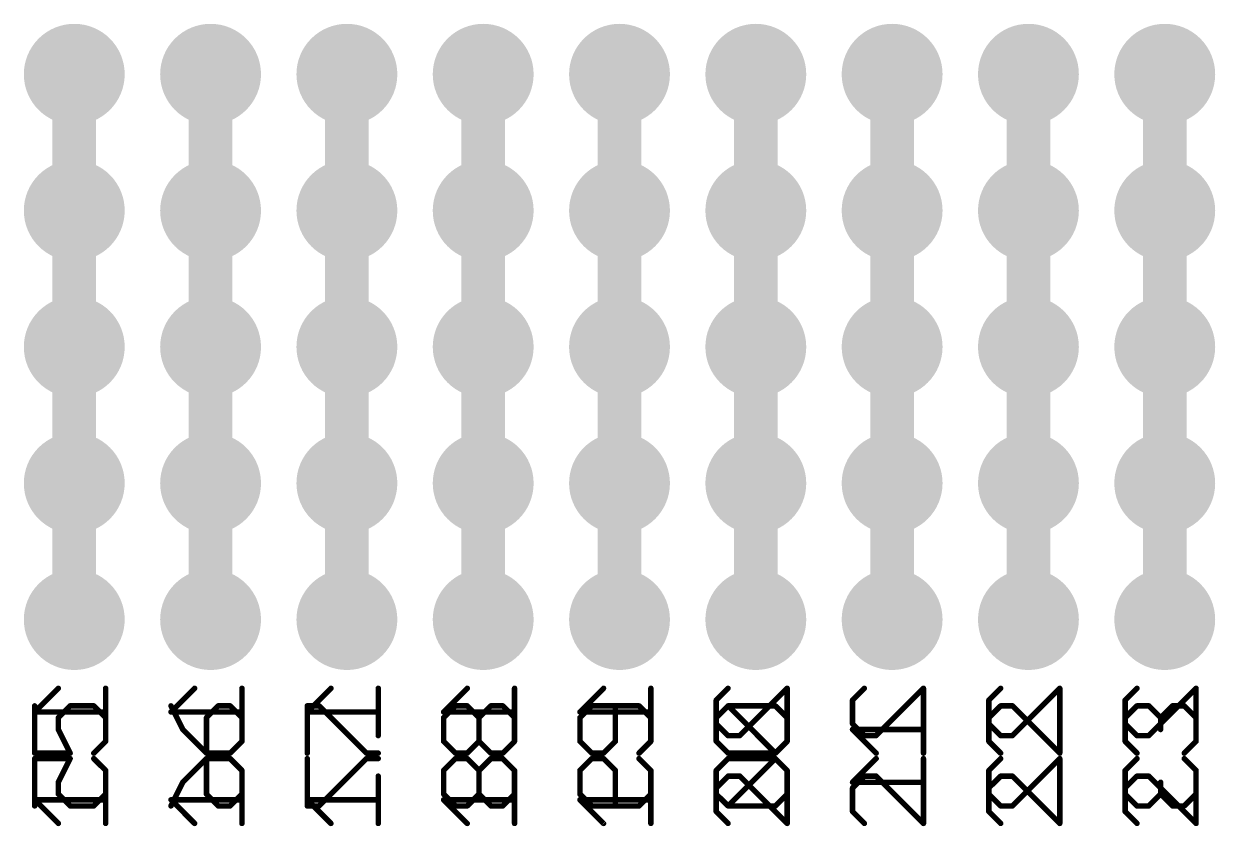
# Model space of a CAD drawing. Header units: inches. Extents: x 2 to 53, y 0 to 38.6.
# Drawn here: x 16.611 to 17.485, y 11.872 to 12.46 of the extents above; entities that cross this region are included whole.
import ezdxf

# ---------------------------------------------------------------- set-up
doc = ezdxf.new("R2010")
doc.units = ezdxf.units.IN
doc.header["$LTSCALE"] = 0.1
doc.header["$MEASUREMENT"] = 0
doc.layers.get('0').update_dxf_attribs({"plot": 0})
for name, color, linetype in [('16', 7, 'Continuous'), ('17', 7, 'Continuous'), ('21', 7, 'Continuous'), ('22', 7, 'Continuous'), ('51', 7, 'Continuous')]:
    doc.layers.add(name, color=color, linetype=linetype)
doc.layers.get('0').off()

# ---------------------------------------------------------------- blocks, each defined once
blk = doc.blocks.new('RECT')
blk.add_solid([(-0.5, -0.5), (0.5, -0.5), (-0.5, 0.5), (0.5, 0.5)])
blk = doc.blocks.new('ROUNDP')
at = {"const_width": 0.5}
blk.add_lwpolyline([(0, -0.25, 1), (0, 0.25, 1), (0, -0.25)], format="xyb", dxfattribs=at)

msp = doc.modelspace()

# ---------------------------------------------------------------- linework, layer by layer
at = {"layer": '16', "const_width": 0.032}
for points in [[(16.64777, 12.32346), (16.64777, 12.42346)], [(16.74777, 12.42346), (16.74777, 12.32346)], [(16.84777, 12.32346), (16.84777, 12.42346)], [(16.94777, 12.42346), (16.94777, 12.32346)], [(17.04777, 12.32346), (17.04777, 12.42346)], [(17.14777, 12.42346), (17.14777, 12.32346)], [(17.24777, 12.32346), (17.24777, 12.42346)], [(17.34777, 12.42346), (17.34777, 12.32346)], [(17.44777, 12.32346), (17.44777, 12.42346)], [(16.64777, 12.22346), (16.64777, 12.32346)], [(16.74777, 12.32346), (16.74777, 12.22346)], [(16.84777, 12.22346), (16.84777, 12.32346)], [(16.94777, 12.32346), (16.94777, 12.22346)], [(17.04777, 12.22346), (17.04777, 12.32346)], [(17.14777, 12.32346), (17.14777, 12.22346)], [(17.24777, 12.22346), (17.24777, 12.32346)], [(17.34777, 12.32346), (17.34777, 12.22346)], [(17.44777, 12.22346), (17.44777, 12.32346)], [(16.64777, 12.12346), (16.64777, 12.22346)], [(16.74777, 12.22346), (16.74777, 12.12346)], [(16.84777, 12.12346), (16.84777, 12.22346)], [(16.94777, 12.22346), (16.94777, 12.12346)], [(17.04777, 12.12346), (17.04777, 12.22346)], [(17.14777, 12.22346), (17.14777, 12.12346)], [(17.24777, 12.12346), (17.24777, 12.22346)], [(17.34777, 12.22346), (17.34777, 12.12346)], [(17.44777, 12.12346), (17.44777, 12.22346)], [(16.64777, 12.02346), (16.64777, 12.12346)], [(16.74777, 12.12346), (16.74777, 12.02346)], [(16.84777, 12.02346), (16.84777, 12.12346)], [(16.94777, 12.12346), (16.94777, 12.02346)], [(17.04777, 12.02346), (17.04777, 12.12346)], [(17.14777, 12.12346), (17.14777, 12.02346)], [(17.24777, 12.02346), (17.24777, 12.12346)], [(17.34777, 12.12346), (17.34777, 12.02346)], [(17.44777, 12.02346), (17.44777, 12.12346)]]:
    msp.add_lwpolyline(points, dxfattribs=at)
at = {"layer": '16', "const_width": 0.016}
for points in [[(16.65577, 12.42346, 1), (16.63977, 12.42346)], [(16.75577, 12.42346, 1), (16.73977, 12.42346)], [(16.85577, 12.42346, 1), (16.83977, 12.42346)], [(16.95577, 12.42346, 1), (16.93977, 12.42346)], [(17.05577, 12.42346, 1), (17.03977, 12.42346)], [(17.15577, 12.42346, 1), (17.13977, 12.42346)], [(17.25577, 12.42346, 1), (17.23977, 12.42346)], [(17.35577, 12.42346, 1), (17.33977, 12.42346)], [(17.45577, 12.42346, 1), (17.43977, 12.42346)], [(16.65577, 12.32346, 1), (16.63977, 12.32346)], [(16.75577, 12.32346, 1), (16.73977, 12.32346)], [(16.85577, 12.32346, 1), (16.83977, 12.32346)], [(16.95577, 12.32346, 1), (16.93977, 12.32346)], [(17.05577, 12.32346, 1), (17.03977, 12.32346)], [(17.15577, 12.32346, 1), (17.13977, 12.32346)], [(17.25577, 12.32346, 1), (17.23977, 12.32346)], [(17.35577, 12.32346, 1), (17.33977, 12.32346)], [(17.45577, 12.32346, 1), (17.43977, 12.32346)], [(16.63977, 12.32346, 1), (16.65577, 12.32346)], [(16.73977, 12.32346, 1), (16.75577, 12.32346)], [(16.83977, 12.32346, 1), (16.85577, 12.32346)], [(16.93977, 12.32346, 1), (16.95577, 12.32346)], [(17.03977, 12.32346, 1), (17.05577, 12.32346)], [(17.13977, 12.32346, 1), (17.15577, 12.32346)], [(17.23977, 12.32346, 1), (17.25577, 12.32346)], [(17.33977, 12.32346, 1), (17.35577, 12.32346)], [(17.43977, 12.32346, 1), (17.45577, 12.32346)], [(16.65577, 12.22346, 1), (16.63977, 12.22346)], [(16.75577, 12.22346, 1), (16.73977, 12.22346)], [(16.85577, 12.22346, 1), (16.83977, 12.22346)], [(16.95577, 12.22346, 1), (16.93977, 12.22346)], [(17.05577, 12.22346, 1), (17.03977, 12.22346)], [(17.15577, 12.22346, 1), (17.13977, 12.22346)], [(17.25577, 12.22346, 1), (17.23977, 12.22346)], [(17.35577, 12.22346, 1), (17.33977, 12.22346)], [(17.45577, 12.22346, 1), (17.43977, 12.22346)], [(16.63977, 12.22346, 1), (16.65577, 12.22346)], [(16.73977, 12.22346, 1), (16.75577, 12.22346)], [(16.83977, 12.22346, 1), (16.85577, 12.22346)], [(16.93977, 12.22346, 1), (16.95577, 12.22346)], [(17.03977, 12.22346, 1), (17.05577, 12.22346)], [(17.13977, 12.22346, 1), (17.15577, 12.22346)], [(17.23977, 12.22346, 1), (17.25577, 12.22346)], [(17.33977, 12.22346, 1), (17.35577, 12.22346)], [(17.43977, 12.22346, 1), (17.45577, 12.22346)], [(16.65577, 12.12346, 1), (16.63977, 12.12346)], [(16.63977, 12.12346, 1), (16.65577, 12.12346)], [(16.75577, 12.12346, 1), (16.73977, 12.12346)], [(16.73977, 12.12346, 1), (16.75577, 12.12346)], [(16.85577, 12.12346, 1), (16.83977, 12.12346)], [(16.83977, 12.12346, 1), (16.85577, 12.12346)], [(16.95577, 12.12346, 1), (16.93977, 12.12346)], [(16.93977, 12.12346, 1), (16.95577, 12.12346)], [(17.05577, 12.12346, 1), (17.03977, 12.12346)], [(17.03977, 12.12346, 1), (17.05577, 12.12346)], [(17.15577, 12.12346, 1), (17.13977, 12.12346)], [(17.13977, 12.12346, 1), (17.15577, 12.12346)], [(17.25577, 12.12346, 1), (17.23977, 12.12346)], [(17.23977, 12.12346, 1), (17.25577, 12.12346)], [(17.35577, 12.12346, 1), (17.33977, 12.12346)], [(17.33977, 12.12346, 1), (17.35577, 12.12346)], [(17.45577, 12.12346, 1), (17.43977, 12.12346)], [(17.43977, 12.12346, 1), (17.45577, 12.12346)], [(16.63977, 12.02346, 1), (16.65577, 12.02346)], [(16.73977, 12.02346, 1), (16.75577, 12.02346)], [(16.83977, 12.02346, 1), (16.85577, 12.02346)], [(16.93977, 12.02346, 1), (16.95577, 12.02346)], [(17.03977, 12.02346, 1), (17.05577, 12.02346)], [(17.13977, 12.02346, 1), (17.15577, 12.02346)], [(17.23977, 12.02346, 1), (17.25577, 12.02346)], [(17.33977, 12.02346, 1), (17.35577, 12.02346)], [(17.43977, 12.02346, 1), (17.45577, 12.02346)]]:
    msp.add_lwpolyline(points, format="xyb", dxfattribs=at)
at = {"layer": '21', "const_width": 0.004}
for points in [[(16.61872, 11.96016), (16.61872, 11.92546)], [(16.63607, 11.95148), (16.64474, 11.96016)], [(16.64474, 11.96016), (16.66209, 11.96016)], [(16.66209, 11.96016), (16.67077, 11.95148)], [(16.71872, 11.96016), (16.7274, 11.94281)], [(16.75342, 11.96016), (16.74474, 11.95148)], [(16.76209, 11.96016), (16.75342, 11.96016)], [(16.77077, 11.95148), (16.76209, 11.96016)], [(16.81872, 11.92546), (16.81872, 11.96016)], [(16.81872, 11.96016), (16.8274, 11.96016)], [(16.8274, 11.96016), (16.86209, 11.92546)], [(16.91872, 11.95148), (16.9274, 11.96016)], [(16.9274, 11.96016), (16.93607, 11.96016)], [(16.93607, 11.96016), (16.94474, 11.95148)], [(16.94474, 11.95148), (16.95342, 11.96016)], [(16.95342, 11.96016), (16.96209, 11.96016)], [(16.96209, 11.96016), (16.97077, 11.95148)], [(17.0274, 11.96016), (17.01872, 11.95148)], [(17.06209, 11.96016), (17.0274, 11.96016)], [(17.04474, 11.93414), (17.04474, 11.96016)], [(17.07077, 11.95148), (17.06209, 11.96016)], [(17.11872, 11.95148), (17.1274, 11.96016)], [(17.1274, 11.96016), (17.16209, 11.96016)], [(17.16209, 11.92546), (17.1274, 11.96016)], [(17.16209, 11.96016), (17.17077, 11.95148)], [(17.27077, 11.92546), (17.27077, 11.96016)], [(17.3274, 11.96016), (17.31872, 11.95148)], [(17.33607, 11.96016), (17.3274, 11.96016)], [(17.37077, 11.92546), (17.33607, 11.96016)], [(17.37077, 11.96016), (17.37077, 11.92546)], [(17.41872, 11.95148), (17.4274, 11.96016)], [(17.4274, 11.96016), (17.43607, 11.96016)], [(17.43607, 11.96016), (17.44474, 11.95148)], [(17.44474, 11.95148), (17.45342, 11.96016)], [(17.45342, 11.96016), (17.46209, 11.96016)], [(17.46209, 11.96016), (17.47077, 11.95148)], [(16.63607, 11.94281), (16.63607, 11.95148)], [(16.67077, 11.95148), (16.67077, 11.93414)], [(16.74474, 11.95148), (16.74474, 11.92546)], [(16.77077, 11.93414), (16.77077, 11.95148)], [(16.91872, 11.93414), (16.91872, 11.95148)], [(16.94474, 11.93414), (16.94474, 11.95148)], [(16.97077, 11.95148), (16.97077, 11.93414)], [(17.01872, 11.95148), (17.01872, 11.93414)], [(17.07077, 11.93414), (17.07077, 11.95148)], [(17.11872, 11.93414), (17.11872, 11.95148)], [(17.17077, 11.95148), (17.17077, 11.93414)], [(17.31872, 11.95148), (17.31872, 11.93414)], [(17.41872, 11.93414), (17.41872, 11.95148)], [(17.44474, 11.95148), (17.44474, 11.94281)], [(17.47077, 11.95148), (17.47077, 11.93414)], [(16.64474, 11.92546), (16.63607, 11.94281)], [(16.7274, 11.94281), (16.74474, 11.92546)], [(17.23607, 11.92546), (17.21872, 11.94281)], [(17.21872, 11.94281), (17.27077, 11.94281)], [(16.67077, 11.93414), (16.66209, 11.92546)], [(16.76209, 11.92546), (16.77077, 11.93414)], [(16.9274, 11.92546), (16.91872, 11.93414)], [(16.94474, 11.93414), (16.93607, 11.92546)], [(16.95342, 11.92546), (16.94474, 11.93414)], [(16.97077, 11.93414), (16.96209, 11.92546)], [(17.01872, 11.93414), (17.0274, 11.92546)], [(17.03607, 11.92546), (17.04474, 11.93414)], [(17.06209, 11.92546), (17.07077, 11.93414)], [(17.1274, 11.92546), (17.11872, 11.93414)], [(17.17077, 11.93414), (17.16209, 11.92546)], [(17.31872, 11.93414), (17.3274, 11.92546)], [(17.4274, 11.92546), (17.41872, 11.93414)], [(17.47077, 11.93414), (17.46209, 11.92546)], [(16.61872, 11.92546), (16.64474, 11.92546)], [(16.74474, 11.92546), (16.76209, 11.92546)], [(16.86209, 11.92546), (16.87077, 11.92546)], [(16.93607, 11.92546), (16.9274, 11.92546)], [(16.96209, 11.92546), (16.95342, 11.92546)], [(17.0274, 11.92546), (17.03607, 11.92546)], [(17.16209, 11.92546), (17.1274, 11.92546)], [(16.67077, 11.8739), (16.67077, 11.90859)], [(16.77077, 11.8739), (16.77077, 11.90859)], [(16.87077, 11.8739), (16.87077, 11.90859)], [(16.97077, 11.8739), (16.97077, 11.90859)], [(17.07077, 11.8739), (17.07077, 11.90859)], [(17.1274, 11.90859), (17.11872, 11.89992)], [(17.13607, 11.90859), (17.1274, 11.90859)], [(17.17077, 11.8739), (17.13607, 11.90859)], [(17.17077, 11.90859), (17.17077, 11.8739)], [(17.2274, 11.90859), (17.21872, 11.89992)], [(17.23607, 11.90859), (17.2274, 11.90859)], [(17.27077, 11.8739), (17.23607, 11.90859)], [(17.27077, 11.90859), (17.27077, 11.8739)], [(17.3274, 11.90859), (17.31872, 11.89992)], [(17.33607, 11.90859), (17.3274, 11.90859)], [(17.37077, 11.8739), (17.33607, 11.90859)], [(17.37077, 11.90859), (17.37077, 11.8739)], [(17.4274, 11.90859), (17.41872, 11.89992)], [(17.43607, 11.90859), (17.4274, 11.90859)], [(17.47077, 11.8739), (17.43607, 11.90859)], [(17.47077, 11.90859), (17.47077, 11.8739)], [(17.11872, 11.89992), (17.11872, 11.88257)], [(17.21872, 11.89992), (17.21872, 11.88257)], [(17.31872, 11.89992), (17.31872, 11.88257)], [(17.41872, 11.89992), (17.41872, 11.88257)], [(16.63607, 11.8739), (16.61872, 11.89125)], [(16.61872, 11.89125), (16.67077, 11.89125)], [(16.73607, 11.8739), (16.71872, 11.89125)], [(16.71872, 11.89125), (16.77077, 11.89125)], [(16.83607, 11.8739), (16.81872, 11.89125)], [(16.81872, 11.89125), (16.87077, 11.89125)], [(16.93607, 11.8739), (16.91872, 11.89125)], [(16.91872, 11.89125), (16.97077, 11.89125)], [(17.03607, 11.8739), (17.01872, 11.89125)], [(17.01872, 11.89125), (17.07077, 11.89125)], [(17.11872, 11.88257), (17.1274, 11.8739)], [(17.21872, 11.88257), (17.2274, 11.8739)], [(17.31872, 11.88257), (17.3274, 11.8739)], [(17.41872, 11.88257), (17.4274, 11.8739)]]:
    msp.add_lwpolyline(points, dxfattribs=at)
at = {"layer": '21', "const_width": 0.002}
for points in [[(16.61972, 11.96016, 1), (16.61772, 11.96016)], [(16.64474, 11.96116, 1), (16.64474, 11.95916)], [(16.64545, 11.95945, 1), (16.64404, 11.96086)], [(16.6628, 11.96086, 1), (16.66138, 11.95945)], [(16.66209, 11.95916, 1), (16.66209, 11.96116)], [(16.71962, 11.9606, 1), (16.71783, 11.95971)], [(16.75342, 11.96116, 1), (16.75342, 11.95916)], [(16.75412, 11.95945, 1), (16.75271, 11.96086)], [(16.7628, 11.96086, 1), (16.76138, 11.95945)], [(16.76209, 11.95916, 1), (16.76209, 11.96116)], [(16.81972, 11.96016, 1), (16.81772, 11.96016)], [(16.81872, 11.96116, 1), (16.81872, 11.95916)], [(16.8281, 11.96086, 1), (16.82669, 11.95945)], [(16.8274, 11.95916, 1), (16.8274, 11.96116)], [(16.9274, 11.96116, 1), (16.9274, 11.95916)], [(16.9281, 11.95945, 1), (16.92669, 11.96086)], [(16.93678, 11.96086, 1), (16.93536, 11.95945)], [(16.93607, 11.95916, 1), (16.93607, 11.96116)], [(16.95342, 11.96116, 1), (16.95342, 11.95916)], [(16.95412, 11.95945, 1), (16.95271, 11.96086)], [(16.9628, 11.96086, 1), (16.96138, 11.95945)], [(16.96209, 11.95916, 1), (16.96209, 11.96116)], [(17.0274, 11.96116, 1), (17.0274, 11.95916)], [(17.0281, 11.95945, 1), (17.02669, 11.96086)], [(17.04574, 11.96016, 1), (17.04374, 11.96016)], [(17.0628, 11.96086, 1), (17.06138, 11.95945)], [(17.06209, 11.95916, 1), (17.06209, 11.96116)], [(17.1274, 11.96116, 1), (17.1274, 11.95916)], [(17.1281, 11.96086, 1), (17.12669, 11.95945)], [(17.1281, 11.95945, 1), (17.12669, 11.96086)], [(17.1628, 11.96086, 1), (17.16138, 11.95945)], [(17.16209, 11.95916, 1), (17.16209, 11.96116)], [(17.27177, 11.96016, 1), (17.26977, 11.96016)], [(17.3274, 11.96116, 1), (17.3274, 11.95916)], [(17.3281, 11.95945, 1), (17.32669, 11.96086)], [(17.33678, 11.96086, 1), (17.33536, 11.95945)], [(17.33607, 11.95916, 1), (17.33607, 11.96116)], [(17.37177, 11.96016, 1), (17.36977, 11.96016)], [(17.4274, 11.96116, 1), (17.4274, 11.95916)], [(17.4281, 11.95945, 1), (17.42669, 11.96086)], [(17.43678, 11.96086, 1), (17.43536, 11.95945)], [(17.43607, 11.95916, 1), (17.43607, 11.96116)], [(17.45342, 11.96116, 1), (17.45342, 11.95916)], [(17.45412, 11.95945, 1), (17.45271, 11.96086)], [(17.4628, 11.96086, 1), (17.46138, 11.95945)], [(17.46209, 11.95916, 1), (17.46209, 11.96116)], [(16.63707, 11.95148, 1), (16.63507, 11.95148)], [(16.63536, 11.95219, 1), (16.63678, 11.95078)], [(16.67177, 11.95148, 1), (16.66977, 11.95148)], [(16.67006, 11.95078, 1), (16.67147, 11.95219)], [(16.74574, 11.95148, 1), (16.74374, 11.95148)], [(16.74404, 11.95219, 1), (16.74545, 11.95078)], [(16.77177, 11.95148, 1), (16.76977, 11.95148)], [(16.77006, 11.95078, 1), (16.77147, 11.95219)], [(16.91972, 11.95148, 1), (16.91772, 11.95148)], [(16.91801, 11.95219, 1), (16.91943, 11.95078)], [(16.94574, 11.95148, 1), (16.94374, 11.95148)], [(16.94404, 11.95219, 1), (16.94545, 11.95078)], [(16.94404, 11.95078, 1), (16.94545, 11.95219)], [(16.97177, 11.95148, 1), (16.96977, 11.95148)], [(16.97006, 11.95078, 1), (16.97147, 11.95219)], [(17.01972, 11.95148, 1), (17.01772, 11.95148)], [(17.01801, 11.95219, 1), (17.01943, 11.95078)], [(17.07177, 11.95148, 1), (17.06977, 11.95148)], [(17.07006, 11.95078, 1), (17.07147, 11.95219)], [(17.11972, 11.95148, 1), (17.11772, 11.95148)], [(17.11801, 11.95219, 1), (17.11943, 11.95078)], [(17.17177, 11.95148, 1), (17.16977, 11.95148)], [(17.17006, 11.95078, 1), (17.17147, 11.95219)], [(17.31972, 11.95148, 1), (17.31772, 11.95148)], [(17.31801, 11.95219, 1), (17.31943, 11.95078)], [(17.41972, 11.95148, 1), (17.41772, 11.95148)], [(17.41801, 11.95219, 1), (17.41943, 11.95078)], [(17.44574, 11.95148, 1), (17.44374, 11.95148)], [(17.44404, 11.95219, 1), (17.44545, 11.95078)], [(17.44404, 11.95078, 1), (17.44545, 11.95219)], [(17.47177, 11.95148, 1), (17.46977, 11.95148)], [(17.47006, 11.95078, 1), (17.47147, 11.95219)], [(16.63696, 11.94326, 1), (16.63517, 11.94236)], [(16.63507, 11.94281, 1), (16.63707, 11.94281)], [(16.7281, 11.94352, 1), (16.72669, 11.9421)], [(16.7265, 11.94236, 1), (16.72829, 11.94326)], [(17.21943, 11.94352, 1), (17.21801, 11.9421)], [(17.21872, 11.94381, 1), (17.21872, 11.94181)], [(17.27077, 11.94181, 1), (17.27077, 11.94381)], [(17.44374, 11.94281, 1), (17.44574, 11.94281)], [(16.66977, 11.93414, 1), (16.67177, 11.93414)], [(16.67147, 11.93343, 1), (16.67006, 11.93484)], [(16.76977, 11.93414, 1), (16.77177, 11.93414)], [(16.77147, 11.93343, 1), (16.77006, 11.93484)], [(16.91943, 11.93484, 1), (16.91801, 11.93343)], [(16.91772, 11.93414, 1), (16.91972, 11.93414)], [(16.94545, 11.93484, 1), (16.94404, 11.93343)], [(16.94374, 11.93414, 1), (16.94574, 11.93414)], [(16.94545, 11.93343, 1), (16.94404, 11.93484)], [(16.96977, 11.93414, 1), (16.97177, 11.93414)], [(16.97147, 11.93343, 1), (16.97006, 11.93484)], [(17.01943, 11.93484, 1), (17.01801, 11.93343)], [(17.01772, 11.93414, 1), (17.01972, 11.93414)], [(17.04374, 11.93414, 1), (17.04574, 11.93414)], [(17.04545, 11.93343, 1), (17.04404, 11.93484)], [(17.06977, 11.93414, 1), (17.07177, 11.93414)], [(17.07147, 11.93343, 1), (17.07006, 11.93484)], [(17.11943, 11.93484, 1), (17.11801, 11.93343)], [(17.11772, 11.93414, 1), (17.11972, 11.93414)], [(17.16977, 11.93414, 1), (17.17177, 11.93414)], [(17.17147, 11.93343, 1), (17.17006, 11.93484)], [(17.31943, 11.93484, 1), (17.31801, 11.93343)], [(17.31772, 11.93414, 1), (17.31972, 11.93414)], [(17.41943, 11.93484, 1), (17.41801, 11.93343)], [(17.41772, 11.93414, 1), (17.41972, 11.93414)], [(17.46977, 11.93414, 1), (17.47177, 11.93414)], [(17.47147, 11.93343, 1), (17.47006, 11.93484)], [(16.61872, 11.92646, 1), (16.61872, 11.92446)], [(16.61772, 11.92546, 1), (16.61972, 11.92546)], [(16.64385, 11.92501, 1), (16.64564, 11.92591)], [(16.64474, 11.92446, 1), (16.64474, 11.92646)], [(16.66138, 11.92617, 1), (16.6628, 11.92475)], [(16.74474, 11.92646, 1), (16.74474, 11.92446)], [(16.74374, 11.92546, 1), (16.74574, 11.92546)], [(16.74404, 11.92475, 1), (16.74545, 11.92617)], [(16.76138, 11.92617, 1), (16.7628, 11.92475)], [(16.76209, 11.92446, 1), (16.76209, 11.92646)], [(16.81772, 11.92546, 1), (16.81972, 11.92546)], [(16.86209, 11.92646, 1), (16.86209, 11.92446)], [(16.86138, 11.92475, 1), (16.8628, 11.92617)], [(16.87077, 11.92446, 1), (16.87077, 11.92646)], [(16.9274, 11.92646, 1), (16.9274, 11.92446)], [(16.92669, 11.92475, 1), (16.9281, 11.92617)], [(16.93536, 11.92617, 1), (16.93678, 11.92475)], [(16.93607, 11.92446, 1), (16.93607, 11.92646)], [(16.95342, 11.92646, 1), (16.95342, 11.92446)], [(16.95271, 11.92475, 1), (16.95412, 11.92617)], [(16.96138, 11.92617, 1), (16.9628, 11.92475)], [(16.96209, 11.92446, 1), (16.96209, 11.92646)], [(17.0274, 11.92646, 1), (17.0274, 11.92446)], [(17.02669, 11.92475, 1), (17.0281, 11.92617)], [(17.03536, 11.92617, 1), (17.03678, 11.92475)], [(17.03607, 11.92446, 1), (17.03607, 11.92646)], [(17.06138, 11.92617, 1), (17.0628, 11.92475)], [(17.1274, 11.92646, 1), (17.1274, 11.92446)], [(17.12669, 11.92475, 1), (17.1281, 11.92617)], [(17.16138, 11.92617, 1), (17.1628, 11.92475)], [(17.16138, 11.92475, 1), (17.1628, 11.92617)], [(17.16209, 11.92446, 1), (17.16209, 11.92646)], [(17.23536, 11.92475, 1), (17.23678, 11.92617)], [(17.26977, 11.92546, 1), (17.27177, 11.92546)], [(17.32669, 11.92475, 1), (17.3281, 11.92617)], [(17.36977, 11.92546, 1), (17.37177, 11.92546)], [(17.37006, 11.92475, 1), (17.37147, 11.92617)], [(17.42669, 11.92475, 1), (17.4281, 11.92617)], [(17.46138, 11.92617, 1), (17.4628, 11.92475)], [(16.67177, 11.90859, 1), (16.66977, 11.90859)], [(16.77177, 11.90859, 1), (16.76977, 11.90859)], [(16.87177, 11.90859, 1), (16.86977, 11.90859)], [(16.97177, 11.90859, 1), (16.96977, 11.90859)], [(17.07177, 11.90859, 1), (17.06977, 11.90859)], [(17.1274, 11.90959, 1), (17.1274, 11.90759)], [(17.1281, 11.90789, 1), (17.12669, 11.9093)], [(17.13678, 11.9093, 1), (17.13536, 11.90789)], [(17.13607, 11.90759, 1), (17.13607, 11.90959)], [(17.17177, 11.90859, 1), (17.16977, 11.90859)], [(17.2274, 11.90959, 1), (17.2274, 11.90759)], [(17.2281, 11.90789, 1), (17.22669, 11.9093)], [(17.23678, 11.9093, 1), (17.23536, 11.90789)], [(17.23607, 11.90759, 1), (17.23607, 11.90959)], [(17.27177, 11.90859, 1), (17.26977, 11.90859)], [(17.3274, 11.90959, 1), (17.3274, 11.90759)], [(17.3281, 11.90789, 1), (17.32669, 11.9093)], [(17.33678, 11.9093, 1), (17.33536, 11.90789)], [(17.33607, 11.90759, 1), (17.33607, 11.90959)], [(17.37177, 11.90859, 1), (17.36977, 11.90859)], [(17.4274, 11.90959, 1), (17.4274, 11.90759)], [(17.4281, 11.90789, 1), (17.42669, 11.9093)], [(17.43678, 11.9093, 1), (17.43536, 11.90789)], [(17.43607, 11.90759, 1), (17.43607, 11.90959)], [(17.47177, 11.90859, 1), (17.46977, 11.90859)], [(17.11972, 11.89992, 1), (17.11772, 11.89992)], [(17.11801, 11.90063, 1), (17.11943, 11.89921)], [(17.21972, 11.89992, 1), (17.21772, 11.89992)], [(17.21801, 11.90063, 1), (17.21943, 11.89921)], [(17.31972, 11.89992, 1), (17.31772, 11.89992)], [(17.31801, 11.90063, 1), (17.31943, 11.89921)], [(17.41972, 11.89992, 1), (17.41772, 11.89992)], [(17.41801, 11.90063, 1), (17.41943, 11.89921)], [(16.61943, 11.89195, 1), (16.61801, 11.89054)], [(16.61872, 11.89225, 1), (16.61872, 11.89025)], [(16.67077, 11.89025, 1), (16.67077, 11.89225)], [(16.71943, 11.89195, 1), (16.71801, 11.89054)], [(16.71872, 11.89225, 1), (16.71872, 11.89025)], [(16.77077, 11.89025, 1), (16.77077, 11.89225)], [(16.81943, 11.89195, 1), (16.81801, 11.89054)], [(16.81872, 11.89225, 1), (16.81872, 11.89025)], [(16.87077, 11.89025, 1), (16.87077, 11.89225)], [(16.91943, 11.89195, 1), (16.91801, 11.89054)], [(16.91872, 11.89225, 1), (16.91872, 11.89025)], [(16.97077, 11.89025, 1), (16.97077, 11.89225)], [(17.01943, 11.89195, 1), (17.01801, 11.89054)], [(17.01872, 11.89225, 1), (17.01872, 11.89025)], [(17.07077, 11.89025, 1), (17.07077, 11.89225)], [(17.11943, 11.88328, 1), (17.11801, 11.88186)], [(17.11772, 11.88257, 1), (17.11972, 11.88257)], [(17.21943, 11.88328, 1), (17.21801, 11.88186)], [(17.21772, 11.88257, 1), (17.21972, 11.88257)], [(17.31943, 11.88328, 1), (17.31801, 11.88186)], [(17.31772, 11.88257, 1), (17.31972, 11.88257)], [(17.41943, 11.88328, 1), (17.41801, 11.88186)], [(17.41772, 11.88257, 1), (17.41972, 11.88257)], [(16.63536, 11.87319, 1), (16.63678, 11.8746)], [(16.66977, 11.8739, 1), (16.67177, 11.8739)], [(16.73536, 11.87319, 1), (16.73678, 11.8746)], [(16.76977, 11.8739, 1), (16.77177, 11.8739)], [(16.83536, 11.87319, 1), (16.83678, 11.8746)], [(16.86977, 11.8739, 1), (16.87177, 11.8739)], [(16.93536, 11.87319, 1), (16.93678, 11.8746)], [(16.96977, 11.8739, 1), (16.97177, 11.8739)], [(17.03536, 11.87319, 1), (17.03678, 11.8746)], [(17.06977, 11.8739, 1), (17.07177, 11.8739)], [(17.12669, 11.87319, 1), (17.1281, 11.8746)], [(17.16977, 11.8739, 1), (17.17177, 11.8739)], [(17.17006, 11.87319, 1), (17.17147, 11.8746)], [(17.22669, 11.87319, 1), (17.2281, 11.8746)], [(17.26977, 11.8739, 1), (17.27177, 11.8739)], [(17.27006, 11.87319, 1), (17.27147, 11.8746)], [(17.32669, 11.87319, 1), (17.3281, 11.8746)], [(17.36977, 11.8739, 1), (17.37177, 11.8739)], [(17.37006, 11.87319, 1), (17.37147, 11.8746)], [(17.42669, 11.87319, 1), (17.4281, 11.8746)], [(17.46977, 11.8739, 1), (17.47177, 11.8739)], [(17.47006, 11.87319, 1), (17.47147, 11.8746)]]:
    msp.add_lwpolyline(points, format="xyb", dxfattribs=at)
at = {"layer": '22', "const_width": 0.004}
for points in [[(16.63607, 11.97303), (16.61872, 11.95568)], [(16.67077, 11.97303), (16.67077, 11.93833)], [(16.73607, 11.97303), (16.71872, 11.95568)], [(16.77077, 11.97303), (16.77077, 11.93833)], [(16.83607, 11.97303), (16.81872, 11.95568)], [(16.87077, 11.97303), (16.87077, 11.93833)], [(16.93607, 11.97303), (16.91872, 11.95568)], [(16.97077, 11.97303), (16.97077, 11.93833)], [(17.03607, 11.97303), (17.01872, 11.95568)], [(17.07077, 11.97303), (17.07077, 11.93833)], [(17.11872, 11.96435), (17.1274, 11.97303)], [(17.17077, 11.97303), (17.13607, 11.93833)], [(17.17077, 11.93833), (17.17077, 11.97303)], [(17.21872, 11.96435), (17.2274, 11.97303)], [(17.27077, 11.97303), (17.23607, 11.93833)], [(17.27077, 11.93833), (17.27077, 11.97303)], [(17.31872, 11.96435), (17.3274, 11.97303)], [(17.37077, 11.97303), (17.33607, 11.93833)], [(17.37077, 11.93833), (17.37077, 11.97303)], [(17.41872, 11.96435), (17.4274, 11.97303)], [(17.47077, 11.97303), (17.43607, 11.93833)], [(17.47077, 11.93833), (17.47077, 11.97303)], [(17.11872, 11.947), (17.11872, 11.96435)], [(17.21872, 11.947), (17.21872, 11.96435)], [(17.31872, 11.947), (17.31872, 11.96435)], [(17.41872, 11.947), (17.41872, 11.96435)], [(16.61872, 11.95568), (16.67077, 11.95568)], [(16.71872, 11.95568), (16.77077, 11.95568)], [(16.81872, 11.95568), (16.87077, 11.95568)], [(16.91872, 11.95568), (16.97077, 11.95568)], [(17.01872, 11.95568), (17.07077, 11.95568)], [(17.1274, 11.93833), (17.11872, 11.947)], [(17.2274, 11.93833), (17.21872, 11.947)], [(17.3274, 11.93833), (17.31872, 11.947)], [(17.4274, 11.93833), (17.41872, 11.947)], [(17.13607, 11.93833), (17.1274, 11.93833)], [(17.23607, 11.93833), (17.2274, 11.93833)], [(17.33607, 11.93833), (17.3274, 11.93833)], [(17.43607, 11.93833), (17.4274, 11.93833)], [(16.61872, 11.88677), (16.61872, 11.92146)], [(16.61872, 11.92146), (16.64474, 11.92146)], [(16.64474, 11.92146), (16.63607, 11.90411)], [(16.67077, 11.91279), (16.66209, 11.92146)], [(16.7274, 11.90411), (16.74474, 11.92146)], [(16.74474, 11.92146), (16.76209, 11.92146)], [(16.74474, 11.89544), (16.74474, 11.92146)], [(16.76209, 11.92146), (16.77077, 11.91279)], [(16.81872, 11.92146), (16.81872, 11.88677)], [(16.8274, 11.88677), (16.86209, 11.92146)], [(16.86209, 11.92146), (16.87077, 11.92146)], [(16.9274, 11.92146), (16.91872, 11.91279)], [(16.93607, 11.92146), (16.9274, 11.92146)], [(16.94474, 11.91279), (16.93607, 11.92146)], [(16.95342, 11.92146), (16.94474, 11.91279)], [(16.96209, 11.92146), (16.95342, 11.92146)], [(16.97077, 11.91279), (16.96209, 11.92146)], [(17.01872, 11.91279), (17.0274, 11.92146)], [(17.0274, 11.92146), (17.03607, 11.92146)], [(17.03607, 11.92146), (17.04474, 11.91279)], [(17.06209, 11.92146), (17.07077, 11.91279)], [(17.1274, 11.92146), (17.11872, 11.91279)], [(17.16209, 11.92146), (17.1274, 11.92146)], [(17.16209, 11.92146), (17.1274, 11.88677)], [(17.17077, 11.91279), (17.16209, 11.92146)], [(17.23607, 11.92146), (17.21872, 11.90411)], [(17.27077, 11.92146), (17.27077, 11.88677)], [(17.31872, 11.91279), (17.3274, 11.92146)], [(17.37077, 11.92146), (17.33607, 11.88677)], [(17.37077, 11.88677), (17.37077, 11.92146)], [(17.4274, 11.92146), (17.41872, 11.91279)], [(17.47077, 11.91279), (17.46209, 11.92146)], [(16.67077, 11.89544), (16.67077, 11.91279)], [(16.77077, 11.91279), (16.77077, 11.89544)], [(16.91872, 11.91279), (16.91872, 11.89544)], [(16.94474, 11.91279), (16.94474, 11.89544)], [(16.97077, 11.89544), (16.97077, 11.91279)], [(17.01872, 11.89544), (17.01872, 11.91279)], [(17.04474, 11.91279), (17.04474, 11.88677)], [(17.07077, 11.91279), (17.07077, 11.89544)], [(17.11872, 11.91279), (17.11872, 11.89544)], [(17.17077, 11.89544), (17.17077, 11.91279)], [(17.31872, 11.89544), (17.31872, 11.91279)], [(17.41872, 11.91279), (17.41872, 11.89544)], [(17.47077, 11.89544), (17.47077, 11.91279)], [(16.63607, 11.90411), (16.63607, 11.89544)], [(16.71872, 11.88677), (16.7274, 11.90411)], [(17.21872, 11.90411), (17.27077, 11.90411)], [(17.44474, 11.89544), (17.44474, 11.90411)], [(16.63607, 11.89544), (16.64474, 11.88677)], [(16.66209, 11.88677), (16.67077, 11.89544)], [(16.75342, 11.88677), (16.74474, 11.89544)], [(16.77077, 11.89544), (16.76209, 11.88677)], [(16.91872, 11.89544), (16.9274, 11.88677)], [(16.93607, 11.88677), (16.94474, 11.89544)], [(16.94474, 11.89544), (16.95342, 11.88677)], [(16.96209, 11.88677), (16.97077, 11.89544)], [(17.0274, 11.88677), (17.01872, 11.89544)], [(17.07077, 11.89544), (17.06209, 11.88677)], [(17.11872, 11.89544), (17.1274, 11.88677)], [(17.16209, 11.88677), (17.17077, 11.89544)], [(17.3274, 11.88677), (17.31872, 11.89544)], [(17.41872, 11.89544), (17.4274, 11.88677)], [(17.43607, 11.88677), (17.44474, 11.89544)], [(17.44474, 11.89544), (17.45342, 11.88677)], [(17.46209, 11.88677), (17.47077, 11.89544)], [(16.64474, 11.88677), (16.66209, 11.88677)], [(16.76209, 11.88677), (16.75342, 11.88677)], [(16.81872, 11.88677), (16.8274, 11.88677)], [(16.9274, 11.88677), (16.93607, 11.88677)], [(16.95342, 11.88677), (16.96209, 11.88677)], [(17.06209, 11.88677), (17.0274, 11.88677)], [(17.1274, 11.88677), (17.16209, 11.88677)], [(17.33607, 11.88677), (17.3274, 11.88677)], [(17.4274, 11.88677), (17.43607, 11.88677)], [(17.45342, 11.88677), (17.46209, 11.88677)]]:
    msp.add_lwpolyline(points, dxfattribs=at)
at = {"layer": '22', "const_width": 0.002}
for points in [[(16.63678, 11.97232, 1), (16.63536, 11.97373)], [(16.67177, 11.97303, 1), (16.66977, 11.97303)], [(16.73678, 11.97232, 1), (16.73536, 11.97373)], [(16.77177, 11.97303, 1), (16.76977, 11.97303)], [(16.83678, 11.97232, 1), (16.83536, 11.97373)], [(16.87177, 11.97303, 1), (16.86977, 11.97303)], [(16.93678, 11.97232, 1), (16.93536, 11.97373)], [(16.97177, 11.97303, 1), (16.96977, 11.97303)], [(17.03678, 11.97232, 1), (17.03536, 11.97373)], [(17.07177, 11.97303, 1), (17.06977, 11.97303)], [(17.1281, 11.97232, 1), (17.12669, 11.97373)], [(17.17177, 11.97303, 1), (17.16977, 11.97303)], [(17.17147, 11.97232, 1), (17.17006, 11.97373)], [(17.2281, 11.97232, 1), (17.22669, 11.97373)], [(17.27177, 11.97303, 1), (17.26977, 11.97303)], [(17.27147, 11.97232, 1), (17.27006, 11.97373)], [(17.3281, 11.97232, 1), (17.32669, 11.97373)], [(17.37177, 11.97303, 1), (17.36977, 11.97303)], [(17.37147, 11.97232, 1), (17.37006, 11.97373)], [(17.4281, 11.97232, 1), (17.42669, 11.97373)], [(17.47177, 11.97303, 1), (17.46977, 11.97303)], [(17.47147, 11.97232, 1), (17.47006, 11.97373)], [(17.11972, 11.96435, 1), (17.11772, 11.96435)], [(17.11801, 11.96506, 1), (17.11943, 11.96364)], [(17.21972, 11.96435, 1), (17.21772, 11.96435)], [(17.21801, 11.96506, 1), (17.21943, 11.96364)], [(17.31972, 11.96435, 1), (17.31772, 11.96435)], [(17.31801, 11.96506, 1), (17.31943, 11.96364)], [(17.41972, 11.96435, 1), (17.41772, 11.96435)], [(17.41801, 11.96506, 1), (17.41943, 11.96364)], [(16.61872, 11.95668, 1), (16.61872, 11.95468)], [(16.61801, 11.95638, 1), (16.61943, 11.95497)], [(16.67077, 11.95468, 1), (16.67077, 11.95668)], [(16.71872, 11.95668, 1), (16.71872, 11.95468)], [(16.71801, 11.95638, 1), (16.71943, 11.95497)], [(16.77077, 11.95468, 1), (16.77077, 11.95668)], [(16.81872, 11.95668, 1), (16.81872, 11.95468)], [(16.81801, 11.95638, 1), (16.81943, 11.95497)], [(16.87077, 11.95468, 1), (16.87077, 11.95668)], [(16.91872, 11.95668, 1), (16.91872, 11.95468)], [(16.91801, 11.95638, 1), (16.91943, 11.95497)], [(16.97077, 11.95468, 1), (16.97077, 11.95668)], [(17.01872, 11.95668, 1), (17.01872, 11.95468)], [(17.01801, 11.95638, 1), (17.01943, 11.95497)], [(17.07077, 11.95468, 1), (17.07077, 11.95668)], [(17.11943, 11.94771, 1), (17.11801, 11.9463)], [(17.11772, 11.947, 1), (17.11972, 11.947)], [(17.21943, 11.94771, 1), (17.21801, 11.9463)], [(17.21772, 11.947, 1), (17.21972, 11.947)], [(17.31943, 11.94771, 1), (17.31801, 11.9463)], [(17.31772, 11.947, 1), (17.31972, 11.947)], [(17.41943, 11.94771, 1), (17.41801, 11.9463)], [(17.41772, 11.947, 1), (17.41972, 11.947)], [(16.66977, 11.93833, 1), (16.67177, 11.93833)], [(16.76977, 11.93833, 1), (16.77177, 11.93833)], [(16.86977, 11.93833, 1), (16.87177, 11.93833)], [(16.96977, 11.93833, 1), (16.97177, 11.93833)], [(17.06977, 11.93833, 1), (17.07177, 11.93833)], [(17.1274, 11.93933, 1), (17.1274, 11.93733)], [(17.12669, 11.93762, 1), (17.1281, 11.93904)], [(17.13536, 11.93904, 1), (17.13678, 11.93762)], [(17.13607, 11.93733, 1), (17.13607, 11.93933)], [(17.16977, 11.93833, 1), (17.17177, 11.93833)], [(17.2274, 11.93933, 1), (17.2274, 11.93733)], [(17.22669, 11.93762, 1), (17.2281, 11.93904)], [(17.23536, 11.93904, 1), (17.23678, 11.93762)], [(17.23607, 11.93733, 1), (17.23607, 11.93933)], [(17.26977, 11.93833, 1), (17.27177, 11.93833)], [(17.3274, 11.93933, 1), (17.3274, 11.93733)], [(17.32669, 11.93762, 1), (17.3281, 11.93904)], [(17.33536, 11.93904, 1), (17.33678, 11.93762)], [(17.33607, 11.93733, 1), (17.33607, 11.93933)], [(17.36977, 11.93833, 1), (17.37177, 11.93833)], [(17.4274, 11.93933, 1), (17.4274, 11.93733)], [(17.42669, 11.93762, 1), (17.4281, 11.93904)], [(17.43536, 11.93904, 1), (17.43678, 11.93762)], [(17.43607, 11.93733, 1), (17.43607, 11.93933)], [(17.46977, 11.93833, 1), (17.47177, 11.93833)], [(16.61972, 11.92146, 1), (16.61772, 11.92146)], [(16.61872, 11.92246, 1), (16.61872, 11.92046)], [(16.64564, 11.92101, 1), (16.64385, 11.92191)], [(16.64474, 11.92046, 1), (16.64474, 11.92246)], [(16.6628, 11.92217, 1), (16.66138, 11.92075)], [(16.74474, 11.92246, 1), (16.74474, 11.92046)], [(16.74574, 11.92146, 1), (16.74374, 11.92146)], [(16.74545, 11.92075, 1), (16.74404, 11.92217)], [(16.7628, 11.92217, 1), (16.76138, 11.92075)], [(16.76209, 11.92046, 1), (16.76209, 11.92246)], [(16.81972, 11.92146, 1), (16.81772, 11.92146)], [(16.86209, 11.92246, 1), (16.86209, 11.92046)], [(16.8628, 11.92075, 1), (16.86138, 11.92217)], [(16.87077, 11.92046, 1), (16.87077, 11.92246)], [(16.9274, 11.92246, 1), (16.9274, 11.92046)], [(16.9281, 11.92075, 1), (16.92669, 11.92217)], [(16.93678, 11.92217, 1), (16.93536, 11.92075)], [(16.93607, 11.92046, 1), (16.93607, 11.92246)], [(16.95342, 11.92246, 1), (16.95342, 11.92046)], [(16.95412, 11.92075, 1), (16.95271, 11.92217)], [(16.9628, 11.92217, 1), (16.96138, 11.92075)], [(16.96209, 11.92046, 1), (16.96209, 11.92246)], [(17.0274, 11.92246, 1), (17.0274, 11.92046)], [(17.0281, 11.92075, 1), (17.02669, 11.92217)], [(17.03678, 11.92217, 1), (17.03536, 11.92075)], [(17.03607, 11.92046, 1), (17.03607, 11.92246)], [(17.0628, 11.92217, 1), (17.06138, 11.92075)], [(17.1274, 11.92246, 1), (17.1274, 11.92046)], [(17.1281, 11.92075, 1), (17.12669, 11.92217)], [(17.1628, 11.92217, 1), (17.16138, 11.92075)], [(17.1628, 11.92075, 1), (17.16138, 11.92217)], [(17.16209, 11.92046, 1), (17.16209, 11.92246)], [(17.23678, 11.92075, 1), (17.23536, 11.92217)], [(17.27177, 11.92146, 1), (17.26977, 11.92146)], [(17.3281, 11.92075, 1), (17.32669, 11.92217)], [(17.37177, 11.92146, 1), (17.36977, 11.92146)], [(17.37147, 11.92075, 1), (17.37006, 11.92217)], [(17.4281, 11.92075, 1), (17.42669, 11.92217)], [(17.4628, 11.92217, 1), (17.46138, 11.92075)], [(16.67177, 11.91279, 1), (16.66977, 11.91279)], [(16.67006, 11.91208, 1), (16.67147, 11.91349)], [(16.77177, 11.91279, 1), (16.76977, 11.91279)], [(16.77006, 11.91208, 1), (16.77147, 11.91349)], [(16.91972, 11.91279, 1), (16.91772, 11.91279)], [(16.91801, 11.91349, 1), (16.91943, 11.91208)], [(16.94574, 11.91279, 1), (16.94374, 11.91279)], [(16.94404, 11.91349, 1), (16.94545, 11.91208)], [(16.94404, 11.91208, 1), (16.94545, 11.91349)], [(16.97177, 11.91279, 1), (16.96977, 11.91279)], [(16.97006, 11.91208, 1), (16.97147, 11.91349)], [(17.01972, 11.91279, 1), (17.01772, 11.91279)], [(17.01801, 11.91349, 1), (17.01943, 11.91208)], [(17.04574, 11.91279, 1), (17.04374, 11.91279)], [(17.04404, 11.91208, 1), (17.04545, 11.91349)], [(17.07177, 11.91279, 1), (17.06977, 11.91279)], [(17.07006, 11.91208, 1), (17.07147, 11.91349)], [(17.11972, 11.91279, 1), (17.11772, 11.91279)], [(17.11801, 11.91349, 1), (17.11943, 11.91208)], [(17.17177, 11.91279, 1), (17.16977, 11.91279)], [(17.17006, 11.91208, 1), (17.17147, 11.91349)], [(17.31972, 11.91279, 1), (17.31772, 11.91279)], [(17.31801, 11.91349, 1), (17.31943, 11.91208)], [(17.41972, 11.91279, 1), (17.41772, 11.91279)], [(17.41801, 11.91349, 1), (17.41943, 11.91208)], [(17.47177, 11.91279, 1), (17.46977, 11.91279)], [(17.47006, 11.91208, 1), (17.47147, 11.91349)], [(16.63707, 11.90411, 1), (16.63507, 11.90411)], [(16.63517, 11.90456, 1), (16.63696, 11.90367)], [(16.72669, 11.90482, 1), (16.7281, 11.90341)], [(16.72829, 11.90367, 1), (16.7265, 11.90456)], [(17.21872, 11.90511, 1), (17.21872, 11.90311)], [(17.21801, 11.90482, 1), (17.21943, 11.90341)], [(17.27077, 11.90311, 1), (17.27077, 11.90511)], [(17.44574, 11.90411, 1), (17.44374, 11.90411)], [(16.63678, 11.89615, 1), (16.63536, 11.89473)], [(16.63507, 11.89544, 1), (16.63707, 11.89544)], [(16.66977, 11.89544, 1), (16.67177, 11.89544)], [(16.67147, 11.89473, 1), (16.67006, 11.89615)], [(16.74545, 11.89615, 1), (16.74404, 11.89473)], [(16.74374, 11.89544, 1), (16.74574, 11.89544)], [(16.76977, 11.89544, 1), (16.77177, 11.89544)], [(16.77147, 11.89473, 1), (16.77006, 11.89615)], [(16.91943, 11.89615, 1), (16.91801, 11.89473)], [(16.91772, 11.89544, 1), (16.91972, 11.89544)], [(16.94545, 11.89615, 1), (16.94404, 11.89473)], [(16.94374, 11.89544, 1), (16.94574, 11.89544)], [(16.94545, 11.89473, 1), (16.94404, 11.89615)], [(16.96977, 11.89544, 1), (16.97177, 11.89544)], [(16.97147, 11.89473, 1), (16.97006, 11.89615)], [(17.01943, 11.89615, 1), (17.01801, 11.89473)], [(17.01772, 11.89544, 1), (17.01972, 11.89544)], [(17.06977, 11.89544, 1), (17.07177, 11.89544)], [(17.07147, 11.89473, 1), (17.07006, 11.89615)], [(17.11943, 11.89615, 1), (17.11801, 11.89473)], [(17.11772, 11.89544, 1), (17.11972, 11.89544)], [(17.16977, 11.89544, 1), (17.17177, 11.89544)], [(17.17147, 11.89473, 1), (17.17006, 11.89615)], [(17.31943, 11.89615, 1), (17.31801, 11.89473)], [(17.31772, 11.89544, 1), (17.31972, 11.89544)], [(17.41943, 11.89615, 1), (17.41801, 11.89473)], [(17.41772, 11.89544, 1), (17.41972, 11.89544)], [(17.44545, 11.89615, 1), (17.44404, 11.89473)], [(17.44374, 11.89544, 1), (17.44574, 11.89544)], [(17.44545, 11.89473, 1), (17.44404, 11.89615)], [(17.46977, 11.89544, 1), (17.47177, 11.89544)], [(17.47147, 11.89473, 1), (17.47006, 11.89615)], [(16.61772, 11.88677, 1), (16.61972, 11.88677)], [(16.64474, 11.88777, 1), (16.64474, 11.88577)], [(16.64404, 11.88606, 1), (16.64545, 11.88747)], [(16.66138, 11.88747, 1), (16.6628, 11.88606)], [(16.66209, 11.88577, 1), (16.66209, 11.88777)], [(16.71783, 11.88721, 1), (16.71962, 11.88632)], [(16.75342, 11.88777, 1), (16.75342, 11.88577)], [(16.75271, 11.88606, 1), (16.75412, 11.88747)], [(16.76138, 11.88747, 1), (16.7628, 11.88606)], [(16.76209, 11.88577, 1), (16.76209, 11.88777)], [(16.81872, 11.88777, 1), (16.81872, 11.88577)], [(16.81772, 11.88677, 1), (16.81972, 11.88677)], [(16.82669, 11.88747, 1), (16.8281, 11.88606)], [(16.8274, 11.88577, 1), (16.8274, 11.88777)], [(16.9274, 11.88777, 1), (16.9274, 11.88577)], [(16.92669, 11.88606, 1), (16.9281, 11.88747)], [(16.93536, 11.88747, 1), (16.93678, 11.88606)], [(16.93607, 11.88577, 1), (16.93607, 11.88777)], [(16.95342, 11.88777, 1), (16.95342, 11.88577)], [(16.95271, 11.88606, 1), (16.95412, 11.88747)], [(16.96138, 11.88747, 1), (16.9628, 11.88606)], [(16.96209, 11.88577, 1), (16.96209, 11.88777)], [(17.0274, 11.88777, 1), (17.0274, 11.88577)], [(17.02669, 11.88606, 1), (17.0281, 11.88747)], [(17.04374, 11.88677, 1), (17.04574, 11.88677)], [(17.06138, 11.88747, 1), (17.0628, 11.88606)], [(17.06209, 11.88577, 1), (17.06209, 11.88777)], [(17.1274, 11.88777, 1), (17.1274, 11.88577)], [(17.12669, 11.88747, 1), (17.1281, 11.88606)], [(17.12669, 11.88606, 1), (17.1281, 11.88747)], [(17.16138, 11.88747, 1), (17.1628, 11.88606)], [(17.16209, 11.88577, 1), (17.16209, 11.88777)], [(17.26977, 11.88677, 1), (17.27177, 11.88677)], [(17.3274, 11.88777, 1), (17.3274, 11.88577)], [(17.32669, 11.88606, 1), (17.3281, 11.88747)], [(17.33536, 11.88747, 1), (17.33678, 11.88606)], [(17.33607, 11.88577, 1), (17.33607, 11.88777)], [(17.36977, 11.88677, 1), (17.37177, 11.88677)], [(17.4274, 11.88777, 1), (17.4274, 11.88577)], [(17.42669, 11.88606, 1), (17.4281, 11.88747)], [(17.43536, 11.88747, 1), (17.43678, 11.88606)], [(17.43607, 11.88577, 1), (17.43607, 11.88777)], [(17.45342, 11.88777, 1), (17.45342, 11.88577)], [(17.45271, 11.88606, 1), (17.45412, 11.88747)], [(17.46138, 11.88747, 1), (17.4628, 11.88606)], [(17.46209, 11.88577, 1), (17.46209, 11.88777)]]:
    msp.add_lwpolyline(points, format="xyb", dxfattribs=at)

# ---------------------------------------------------------------- block references
at = {"layer": '17', "xscale": 0.074, "yscale": 0.074, "rotation": 180}
for p in [(16.64777, 12.42346), (16.64777, 12.42346), (16.74777, 12.42346), (16.74777, 12.42346), (16.84777, 12.42346), (16.84777, 12.42346), (16.94777, 12.42346), (16.94777, 12.42346), (17.04777, 12.42346), (17.04777, 12.42346), (17.14777, 12.42346), (17.14777, 12.42346), (17.24777, 12.42346), (17.24777, 12.42346), (17.34777, 12.42346), (17.34777, 12.42346), (17.44777, 12.42346), (17.44777, 12.42346), (16.64777, 12.32346), (16.64777, 12.32346), (16.74777, 12.32346), (16.74777, 12.32346), (16.84777, 12.32346), (16.84777, 12.32346), (16.94777, 12.32346), (16.94777, 12.32346), (17.04777, 12.32346), (17.04777, 12.32346), (17.14777, 12.32346), (17.14777, 12.32346), (17.24777, 12.32346), (17.24777, 12.32346), (17.34777, 12.32346), (17.34777, 12.32346), (17.44777, 12.32346), (17.44777, 12.32346), (16.64777, 12.22346), (16.64777, 12.22346), (16.74777, 12.22346), (16.74777, 12.22346), (16.84777, 12.22346), (16.84777, 12.22346), (16.94777, 12.22346), (16.94777, 12.22346), (17.04777, 12.22346), (17.04777, 12.22346), (17.14777, 12.22346), (17.14777, 12.22346), (17.24777, 12.22346), (17.24777, 12.22346), (17.34777, 12.22346), (17.34777, 12.22346), (17.44777, 12.22346), (17.44777, 12.22346), (16.64777, 12.12346), (16.64777, 12.12346), (16.74777, 12.12346), (16.74777, 12.12346), (16.84777, 12.12346), (16.84777, 12.12346), (16.94777, 12.12346), (16.94777, 12.12346), (17.04777, 12.12346), (17.04777, 12.12346), (17.14777, 12.12346), (17.14777, 12.12346), (17.24777, 12.12346), (17.24777, 12.12346), (17.34777, 12.12346), (17.34777, 12.12346), (17.44777, 12.12346), (17.44777, 12.12346), (16.64777, 12.02346), (16.64777, 12.02346), (16.74777, 12.02346), (16.74777, 12.02346), (16.84777, 12.02346), (16.84777, 12.02346), (16.94777, 12.02346), (16.94777, 12.02346), (17.04777, 12.02346), (17.04777, 12.02346), (17.14777, 12.02346), (17.14777, 12.02346), (17.24777, 12.02346), (17.24777, 12.02346), (17.34777, 12.02346), (17.34777, 12.02346), (17.44777, 12.02346), (17.44777, 12.02346)]:
    msp.add_blockref('ROUNDP', p, dxfattribs=at)
at = {"layer": '51', "xscale": 0.02, "yscale": 0.02, "rotation": 90}
for p in [(16.64777, 12.42346), (16.74777, 12.42346), (16.84777, 12.42346), (16.94777, 12.42346), (17.04777, 12.42346), (17.14777, 12.42346), (17.24777, 12.42346), (17.34777, 12.42346), (17.44777, 12.42346), (16.64777, 12.32346), (16.74777, 12.32346), (16.84777, 12.32346), (16.94777, 12.32346), (17.04777, 12.32346), (17.14777, 12.32346), (17.24777, 12.32346), (17.34777, 12.32346), (17.44777, 12.32346), (16.64777, 12.22346), (16.74777, 12.22346), (16.84777, 12.22346), (16.94777, 12.22346), (17.04777, 12.22346), (17.14777, 12.22346), (17.24777, 12.22346), (17.34777, 12.22346), (17.44777, 12.22346), (16.64777, 12.12346), (16.74777, 12.12346), (16.84777, 12.12346), (16.94777, 12.12346), (17.04777, 12.12346), (17.14777, 12.12346), (17.24777, 12.12346), (17.34777, 12.12346), (17.44777, 12.12346), (16.64777, 12.02346), (16.74777, 12.02346), (16.84777, 12.02346), (16.94777, 12.02346), (17.04777, 12.02346), (17.14777, 12.02346), (17.24777, 12.02346), (17.34777, 12.02346), (17.44777, 12.02346)]:
    msp.add_blockref('RECT', p, dxfattribs=at)

doc.saveas('drawing.dxf')
